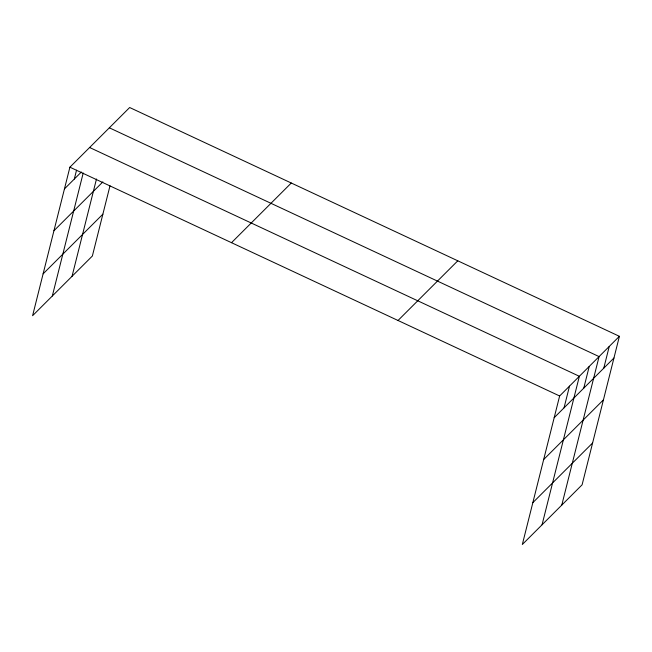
<?xml version="1.0" encoding="UTF-8"?>
<svg xmlns="http://www.w3.org/2000/svg" width="652" height="652" viewBox="0 0 652 652"><rect width="100%" height="100%" fill="white"/><g stroke="black" fill="none" stroke-linecap="round" stroke-linejoin="round"><path stroke-width="0.98" d="M619.4 336.31L559.636 395.984L522.333 544.485L582.097 484.811L619.4 336.31L129.666 107.515L69.903 167.189L32.6 315.69L92.364 256.016L110.009 185.763M74.312 179.047L76.537 170.172M52.323 296L83.211 173.008M72.046 276.301L96.488 178.99M564.045 407.842L569.498 386.139M542.057 524.787L579.359 376.294L89.626 147.499M583.768 388.152L589.221 366.448M561.779 505.096L599.082 356.595L109.349 127.808M603.785 368.16L609.237 346.457M64.45 188.901L81.353 172.014M53.937 230.743L102.869 181.884M43.113 273.848L102.877 214.174M231.509 242.691L291.281 183.016M398.022 320.482L457.786 260.808M554.184 417.688L613.948 358.013M543.67 459.53L603.434 399.855M532.847 502.643L592.611 442.969M69.903 167.189L559.636 395.984"/></g></svg>
